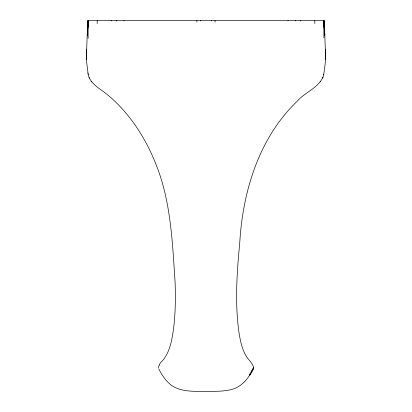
<?xml version="1.0" encoding="UTF-8"?>
<svg xmlns="http://www.w3.org/2000/svg" width="412" height="412" viewBox="0 0 412 412"><rect width="100%" height="100%" fill="white"/><g stroke="black" fill="none" stroke-linecap="round" stroke-linejoin="round"><path stroke-width="0.62" d="M86.566 49.203L86.381 59.385L87.179 34.896L88.111 20.6L323.889 20.6L324.821 34.896L325.619 59.385C325.073 64.736 324.46 70.086 323.569 75.391C319.429 87.813 305.05 91.845 297.103 101.357C259.004 137.814 242.714 191.405 239.743 242.874C236.941 272.198 234.85 301.924 238.8 331.238C240.191 340.544 242.065 350.236 247.504 358.136C250.053 361.108 252.726 363.884 253.715 367.751M211.444 20.6L211.433 20.981M123.95 20.924L123.955 20.6M111.24 20.981L111.25 20.6M87.519 34.917L88.111 20.6L88.111 38.393M87.442 34.912L88.111 20.6L87.37 34.907M116.673 20.981L116.699 20.6M325.629 59.287L325.434 49.203M323.729 74.526L323.801 74.098M159.305 364.965C160.253 362.097 163.234 360.541 164.645 357.92C168.487 352.301 170.491 345.663 171.866 339.066C175.435 320.392 175.718 301.254 175.1 282.313C172.422 242.673 171.032 201.792 156.04 164.46C144.911 136.362 127.679 110.009 103.427 91.562C96.449 86.726 87.844 80.906 87.808 71.389C87.251 67.367 86.767 63.33 86.371 59.287M159.284 365.042L158.285 367.751M323.075 77.178L322.684 78.11M249.914 374.173L250.522 373.045M251.124 371.918L251.732 370.79M252.335 369.662L253.545 367.406M249.909 374.184L250.517 373.066M251.119 371.948L251.722 370.831M253.746 367.803C249.687 376.403 243.806 384.793 234.701 388.501C225.493 391.791 215.61 391.22 206 391.4C194.346 391.261 181.512 392.239 171.382 385.308C165.794 380.946 161.772 375.028 158.687 368.709M320.139 81.978L320.526 81.494M91.474 81.494L91.861 81.978M89.105 77.636L89.316 78.11M88.199 74.098L88.271 74.526M88.019 72.909L88.075 73.3M295.301 20.6L295.327 20.981M324.63 34.907L323.889 20.6L323.889 37.889M324.558 34.912L323.889 20.6L324.8 34.896L323.889 20.6L324.481 34.917M200.556 20.6L200.567 20.981M300.75 20.6L300.76 20.981M288.045 20.6L288.05 20.924M314.814 20.6L314.814 23.649M215.074 20.6L215.074 22.124M196.926 20.6L196.926 22.124M97.186 20.6L97.186 23.649M88.111 20.6L87.313 34.902L88.111 20.6M253.313 368.709L249.837 375.059L253.313 368.709M324.733 34.902L323.889 20.6L324.687 34.902"/></g></svg>
